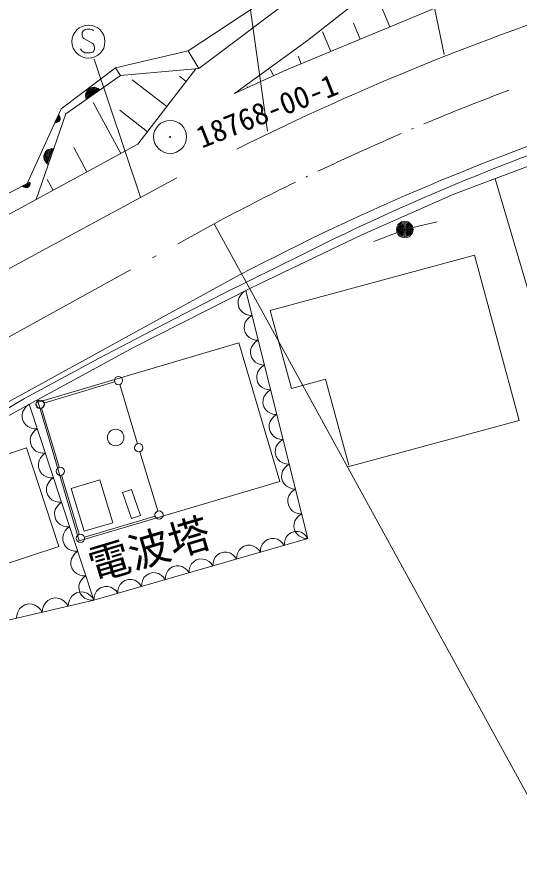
# Model space of a CAD drawing. Units: millimetres, scale not verified. Extents: x -19874 to 620126, y -204109 to 155891.
# Drawn here: x 67481 to 97788, y 19503 to 69984 of the extents above; entities that cross this region are included whole.
import ezdxf
from ezdxf.enums import TextEntityAlignment as Align

# ---------------------------------------------------------------- set-up
doc = ezdxf.new("R2010")
doc.units = ezdxf.units.MM
doc.header["$LTSCALE"] = 1000
doc.linetypes.add('LONG_DASHED_DOTTED', pattern=[15.25, 12, -1.5, 0.25, -1.5])
doc.layers.add('S-BGD', color=7, linetype='Continuous', lineweight=13)
doc.styles.add('ＭＳ ゴシック', font='')
doc.styles.get('ＭＳ ゴシック').set_extended_font_data('MS Gothic')

# ---------------------------------------------------------------- blocks, each defined once
blk = doc.blocks.new('BUHIN1')
at = {"color": 7, "linetype": 'Continuous', "lineweight": 13}
for radius in [0.995, 0.03]:
    blk.add_circle((0, 0), radius, dxfattribs=at)
blk = doc.blocks.new('BUHIN2')
at = {"color": 7, "linetype": 'Continuous', "lineweight": 13}
blk.add_circle((0, 0), 249, dxfattribs=at)

msp = doc.modelspace()

# ---------------------------------------------------------------- linework, layer by layer
at = {"layer": 'S-BGD'}
for p, q in [((91169, 77892), (93252, 67699)), ((92652, 77546), (78468, 66873)), ((92652, 77546), (78468, 66873)), ((77829, 67937), (91304, 76837)), ((92593, 74488), (85012, 68555)), ((81313, 72317), (82609, 63081)), ((89981, 69376), (89138, 71394)), ((92649, 70491), (83754, 66775)), ((71598, 69210), (71488, 69135)), ((71728, 69245), (71598, 69210)), ((71883, 69245), (71728, 69245)), ((71988, 69225), (71883, 69245)), ((72063, 69190), (71988, 69225)), ((72118, 69130), (72063, 69190)), ((88202, 68633), (87800, 69594)), ((71423, 69025), (71418, 68910)), ((71418, 68910), (71423, 68835)), ((71488, 69135), (71423, 69025)), ((71423, 68835), (71463, 68735)), ((71463, 68735), (71533, 68680)), ((71533, 68680), (72078, 68365)), ((86423, 67890), (85928, 69075)), ((72078, 68365), (72138, 68275)), ((72138, 68275), (72178, 68150)), ((72178, 68150), (72168, 68030)), ((85012, 68555), (80616, 65354)), ((71403, 67935), (71333, 68050)), ((71483, 67860), (71403, 67935)), ((71578, 67815), (71483, 67860)), ((71678, 67800), (71578, 67815)), ((71908, 67800), (71678, 67800)), ((72063, 67845), (71908, 67800)), ((72133, 67935), (72063, 67845)), ((72168, 68030), (72133, 67935)), ((73446, 66905), (77829, 67937)), ((78468, 66873), (77829, 67937)), ((72149, 67421), (74953, 59117)), ((84644, 67147), (84451, 67608)), ((70156, 64437), (73446, 66905)), ((73730, 66451), (73446, 66905)), ((78468, 66873), (73730, 66451)), ((78290, 66837), (74780, 62298)), ((83754, 66775), (80616, 65354)), ((82970, 66420), (82793, 66810)), ((73730, 66451), (70434, 64141)), ((76535, 64568), (74443, 66186)), ((77705, 66081), (77287, 66404)), ((71637, 65213), (72310, 65685)), ((72237, 65711), (71642, 65293)), ((72379, 65657), (71642, 65140)), ((71655, 65379), (72150, 65726)), ((72018, 65710), (71713, 65496)), ((71778, 65596), (71904, 65685)), ((71904, 65685), (72022, 65721)), ((72022, 65721), (72147, 65735)), ((72147, 65735), (72290, 65701)), ((72290, 65701), (72395, 65656)), ((72395, 65656), (72492, 65583)), ((81400, 65709), (81369, 65779)), ((71630, 65239), (71647, 65385)), ((71639, 65126), (71630, 65239)), ((71673, 65009), (71639, 65126)), ((71647, 65385), (71703, 65498)), ((71657, 65075), (72435, 65620)), ((72492, 65583), (71673, 65009)), ((71703, 65498), (71778, 65596)), ((73758, 61745), (72093, 64820)), ((68113, 59927), (70156, 64437)), ((70434, 64141), (68647, 58978)), ((75365, 63055), (73698, 64345)), ((69785, 63618), (69991, 64074)), ((69845, 63612), (69785, 63618)), ((70014, 64050), (69818, 63617)), ((69902, 63619), (69845, 63612)), ((69852, 63615), (70038, 64025)), ((70058, 63995), (69889, 63621)), ((69972, 63641), (69902, 63619)), ((69927, 63628), (70077, 63960)), ((70093, 63920), (69968, 63644)), ((70022, 63678), (69972, 63641)), ((69991, 64074), (70035, 64032)), ((70021, 63685), (70097, 63854)), ((70063, 63724), (70022, 63678)), ((70035, 64032), (70068, 63986)), ((70095, 63795), (70063, 63724)), ((70068, 63986), (70098, 63919)), ((70102, 63856), (70095, 63795)), ((70098, 63919), (70102, 63856)), ((96346, 60229), (103100, 62778)), ((74780, 62298), (68647, 58978)), ((71713, 60638), (70926, 62093)), ((69115, 61501), (69118, 61624)), ((69118, 61624), (69169, 61770)), ((69247, 61857), (69125, 61505)), ((69146, 61376), (69344, 61948)), ((69169, 61770), (69243, 61869)), ((69424, 61987), (69186, 61299)), ((69228, 61231), (69498, 62009)), ((69243, 61869), (69336, 61954)), ((69570, 62026), (69275, 61175)), ((69326, 61131), (69637, 62029)), ((69336, 61954), (69471, 62010)), ((69704, 62032), (69377, 61087)), ((69471, 62010), (69583, 62035)), ((69583, 62035), (69704, 62032)), ((69136, 61377), (69115, 61501)), ((69208, 61249), (69136, 61377)), ((69281, 61163), (69208, 61249)), ((69377, 61087), (69281, 61163)), ((44059, 42377), (77140, 60278)), ((69669, 59532), (69323, 60171)), ((93841, 59290), (96346, 60229)), ((100173, 47206), (96334, 60224)), ((57106, 54196), (68113, 59927)), ((67836, 59783), (68280, 60013)), ((67880, 59740), (67836, 59783)), ((68283, 59980), (67862, 59761)), ((67929, 59711), (67880, 59740)), ((67887, 59739), (68287, 59947)), ((68284, 59910), (67920, 59720)), ((67997, 59685), (67929, 59711)), ((67954, 59703), (68277, 59871)), ((68264, 59829), (67996, 59690)), ((68060, 59683), (67997, 59685)), ((68121, 59694), (68060, 59683)), ((68063, 59689), (68228, 59775)), ((68189, 59730), (68121, 59694)), ((68233, 59773), (68189, 59730)), ((68268, 59825), (68233, 59773)), ((68286, 59897), (68268, 59825)), ((68280, 60013), (68289, 59953)), ((68289, 59953), (68286, 59897)), ((91202, 58127), (93841, 59290)), ((68647, 58978), (57151, 52735)), ((88295, 56829), (91202, 58127)), ((91371, 57275), (92831, 57622)), ((79396, 57511), (100833, 18402)), ((81624, 53638), (88295, 56829)), ((90419, 56978), (89020, 56437)), ((79910, 53285), (84707, 55646)), ((95088, 55604), (82775, 52278)), ((97777, 45651), (95088, 55604)), ((24739, 23617), (80955, 54438)), ((74557, 50060), (81624, 53638)), ((76445, 51496), (79910, 53285)), ((80887, 53059), (80838, 52872)), ((81015, 53246), (80887, 53059)), ((81138, 53373), (81015, 53246)), ((81296, 53472), (81138, 53373)), ((85045, 38526), (81296, 53472)), ((80838, 52872), (80826, 52683)), ((80826, 52683), (80884, 52451)), ((80884, 52451), (80985, 52290)), ((80985, 52290), (81115, 52148)), ((81115, 52148), (81316, 52043)), ((81316, 52043), (81484, 51994)), ((82775, 52278), (84043, 47582)), ((72448, 49402), (76445, 51496)), ((81262, 51565), (81213, 51378)), ((81389, 51752), (81262, 51565)), ((81513, 51878), (81389, 51752)), ((81484, 51994), (81671, 51977)), ((81671, 51977), (81513, 51878)), ((81213, 51378), (81201, 51188)), ((81201, 51188), (81259, 50957)), ((81259, 50957), (81359, 50795)), ((81359, 50795), (81490, 50653)), ((81490, 50653), (81691, 50549)), ((81691, 50549), (81859, 50499)), ((81859, 50499), (82045, 50483)), ((82045, 50483), (81888, 50383)), ((68205, 46616), (74557, 50060)), ((68774, 46746), (80869, 50328)), ((80869, 50328), (83344, 41974)), ((81637, 50070), (81588, 49883)), ((81764, 50257), (81637, 50070)), ((81888, 50383), (81764, 50257)), ((81588, 49883), (81576, 49694)), ((81576, 49694), (81634, 49462)), ((67955, 46965), (72448, 49402)), ((81634, 49462), (81734, 49300)), ((81734, 49300), (81865, 49159)), ((81865, 49159), (82066, 49054)), ((82066, 49054), (82234, 49005)), ((82234, 49005), (82420, 48988)), ((82420, 48988), (82263, 48889)), ((82012, 48576), (81963, 48389)), ((82139, 48763), (82012, 48576)), ((82263, 48889), (82139, 48763)), ((73380, 47983), (69117, 46696)), ((81963, 48389), (81951, 48199)), ((81951, 48199), (82009, 47967)), ((82009, 47967), (82109, 47806)), ((84043, 47582), (86107, 48140)), ((86107, 48140), (87505, 42961)), ((74769, 44245), (73691, 47816)), ((82109, 47806), (82240, 47664)), ((82240, 47664), (82441, 47559)), ((82441, 47559), (82608, 47510)), ((82608, 47510), (82795, 47493)), ((82795, 47493), (82638, 47394)), ((62146, 43570), (67955, 46965)), ((82386, 47081), (82338, 46894)), ((82514, 47268), (82386, 47081)), ((82638, 47394), (82514, 47268)), ((25180, 22836), (68205, 46616)), ((68075, 46516), (67961, 46379)), ((68227, 46627), (68075, 46516)), ((72140, 34811), (68227, 46627)), ((71249, 38392), (68774, 46746)), ((82338, 46894), (82326, 46704)), ((82326, 46704), (82384, 46473)), ((82384, 46473), (82484, 46311)), ((67846, 46182), (67811, 45990)), ((67811, 45990), (67813, 45798)), ((67961, 46379), (67846, 46182)), ((68974, 46384), (70040, 42825)), ((82484, 46311), (82615, 46169)), ((82615, 46169), (82816, 46065)), ((82816, 46065), (82983, 46015)), ((82983, 46015), (83170, 45999)), ((83170, 45999), (83013, 45900)), ((67813, 45798), (67889, 45569)), ((67889, 45569), (68002, 45414)), ((82761, 45586), (82713, 45400)), ((82889, 45773), (82761, 45586)), ((83013, 45900), (82889, 45773)), ((87456, 42863), (97777, 45651)), ((68002, 45414), (68144, 45281)), ((68144, 45281), (68354, 45190)), ((68354, 45190), (68527, 45153)), ((68564, 45039), (68450, 44902)), ((68527, 45153), (68716, 45150)), ((68716, 45150), (68564, 45039)), ((82713, 45400), (82701, 45210)), ((82701, 45210), (82759, 44978)), ((82759, 44978), (82859, 44817)), ((68335, 44705), (68300, 44513)), ((68300, 44513), (68302, 44321)), ((68450, 44902), (68335, 44705)), ((82859, 44817), (82990, 44675)), ((82990, 44675), (83191, 44570)), ((83191, 44570), (83358, 44521)), ((83358, 44521), (83545, 44504)), ((83545, 44504), (83387, 44405)), ((68062, 44003), (64283, 42765)), ((70014, 38045), (68062, 44003)), ((68302, 44321), (68378, 44092)), ((68378, 44092), (68491, 43937)), ((68491, 43937), (68633, 43804)), ((83136, 44092), (83088, 43905)), ((83264, 44279), (83136, 44092)), ((83387, 44405), (83264, 44279)), ((68633, 43804), (68844, 43713)), ((68939, 43425), (68824, 43228)), ((68844, 43713), (69016, 43676)), ((69054, 43562), (68939, 43425)), ((69016, 43676), (69205, 43673)), ((69205, 43673), (69054, 43562)), ((75992, 40195), (74914, 43766)), ((83088, 43905), (83076, 43715)), ((83076, 43715), (83134, 43484)), ((83134, 43484), (83234, 43322)), ((68824, 43228), (68789, 43036)), ((68789, 43036), (68791, 42844)), ((83234, 43322), (83365, 43180)), ((83365, 43180), (83566, 43076)), ((83566, 43076), (83733, 43026)), ((83762, 42911), (83639, 42784)), ((83733, 43026), (83920, 43010)), ((83920, 43010), (83762, 42911)), ((68791, 42844), (68867, 42615)), ((68867, 42615), (68980, 42460)), ((68980, 42460), (69122, 42326)), ((83463, 42410), (83451, 42221)), ((83511, 42597), (83463, 42410)), ((83639, 42784), (83511, 42597)), ((69122, 42326), (69333, 42236)), ((69428, 41948), (69313, 41750)), ((69333, 42236), (69505, 42199)), ((69543, 42085), (69428, 41948)), ((69505, 42199), (69694, 42196)), ((69694, 42196), (69543, 42085)), ((70184, 42346), (71250, 38787)), ((70768, 41557), (72496, 42076)), ((83344, 41974), (71249, 38392)), ((72496, 42076), (73273, 39486)), ((83451, 42221), (83509, 41989)), ((83509, 41989), (83609, 41828)), ((69313, 41750), (69278, 41559)), ((69278, 41559), (69281, 41367)), ((71545, 38968), (70768, 41557)), ((74398, 41497), (73866, 41314)), ((74941, 39916), (74398, 41497)), ((83609, 41828), (83740, 41686)), ((83740, 41686), (83941, 41581)), ((83941, 41581), (84108, 41532)), ((84137, 41416), (84014, 41290)), ((84108, 41532), (84295, 41515)), ((84295, 41515), (84137, 41416)), ((69281, 41367), (69356, 41138)), ((69356, 41138), (69469, 40983)), ((69469, 40983), (69612, 40849)), ((73866, 41314), (74409, 39733)), ((83838, 40916), (83826, 40726)), ((83886, 41103), (83838, 40916)), ((84014, 41290), (83886, 41103)), ((69612, 40849), (69822, 40759)), ((69917, 40471), (69802, 40273)), ((69822, 40759), (69994, 40722)), ((70032, 40607), (69917, 40471)), ((69994, 40722), (70183, 40719)), ((70183, 40719), (70032, 40607)), ((83826, 40726), (83884, 40494)), ((83884, 40494), (83984, 40333)), ((69802, 40273), (69768, 40082)), ((69768, 40082), (69770, 39890)), ((69770, 39890), (69845, 39661)), ((71562, 38619), (75824, 39884)), ((74409, 39733), (74941, 39916)), ((83984, 40333), (84115, 40191)), ((84115, 40191), (84316, 40087)), ((84316, 40087), (84483, 40037)), ((84512, 39921), (84389, 39795)), ((84483, 40037), (84670, 40021)), ((84670, 40021), (84512, 39921)), ((69845, 39661), (69958, 39505)), ((69958, 39505), (70101, 39372)), ((73273, 39486), (71545, 38968)), ((84213, 39421), (84201, 39232)), ((84261, 39608), (84213, 39421)), ((84389, 39795), (84261, 39608)), ((70101, 39372), (70311, 39282)), ((70406, 38994), (70292, 38796)), ((70311, 39282), (70483, 39245)), ((70521, 39130), (70406, 38994)), ((70483, 39245), (70672, 39242)), ((70672, 39242), (70521, 39130)), ((84044, 38890), (83891, 38788)), ((84266, 38954), (84044, 38890)), ((84201, 39232), (84259, 39000)), ((84259, 39000), (84359, 38838)), ((84450, 38948), (84266, 38954)), ((84632, 38908), (84450, 38948)), ((84818, 38790), (84632, 38908)), ((70292, 38796), (70257, 38604)), ((70257, 38604), (70259, 38413)), ((70259, 38413), (70335, 38184)), ((72140, 34811), (85045, 38526)), ((82457, 38375), (82324, 38243)), ((82610, 38477), (82457, 38375)), ((82832, 38541), (82610, 38477)), ((83016, 38536), (82832, 38541)), ((83198, 38495), (83016, 38536)), ((83384, 38378), (83198, 38495)), ((83510, 38263), (83384, 38378)), ((83663, 38458), (83621, 38295)), ((83758, 38656), (83663, 38458)), ((83891, 38788), (83758, 38656)), ((84359, 38838), (84490, 38696)), ((84490, 38696), (84691, 38592)), ((84691, 38592), (84858, 38543)), ((84944, 38675), (84818, 38790)), ((84858, 38543), (85045, 38526)), ((85045, 38526), (84944, 38675)), ((66254, 36813), (70014, 38045)), ((70335, 38184), (70447, 38028)), ((70447, 38028), (70590, 37895)), ((70590, 37895), (70800, 37805)), ((81023, 37962), (80890, 37830)), ((81176, 38064), (81023, 37962)), ((81398, 38128), (81176, 38064)), ((81582, 38123), (81398, 38128)), ((81764, 38082), (81582, 38123)), ((81950, 37965), (81764, 38082)), ((82076, 37850), (81950, 37965)), ((82187, 37882), (82177, 37700)), ((82229, 38045), (82187, 37882)), ((82324, 38243), (82229, 38045)), ((83611, 38113), (83510, 38263)), ((83621, 38295), (83611, 38113)), ((70895, 37517), (70781, 37319)), ((70800, 37805), (70972, 37768)), ((71010, 37653), (70895, 37517)), ((70972, 37768), (71162, 37765)), ((71162, 37765), (71010, 37653)), ((79456, 37418), (79362, 37220)), ((79589, 37549), (79456, 37418)), ((79742, 37651), (79589, 37549)), ((79964, 37715), (79742, 37651)), ((80148, 37710), (79964, 37715)), ((80331, 37669), (80148, 37710)), ((80516, 37552), (80331, 37669)), ((80642, 37437), (80516, 37552)), ((80743, 37288), (80642, 37437)), ((80753, 37469), (80743, 37288)), ((80795, 37633), (80753, 37469)), ((80890, 37830), (80795, 37633)), ((82177, 37700), (82076, 37850)), ((70781, 37319), (70746, 37127)), ((70746, 37127), (70748, 36935)), ((70748, 36935), (70824, 36707)), ((77096, 36890), (76874, 36826)), ((77280, 36885), (77096, 36890)), ((77463, 36844), (77280, 36885)), ((78022, 37005), (77928, 36807)), ((78155, 37136), (78022, 37005)), ((78308, 37239), (78155, 37136)), ((78530, 37303), (78308, 37239)), ((78714, 37297), (78530, 37303)), ((78897, 37257), (78714, 37297)), ((79082, 37139), (78897, 37257)), ((79208, 37024), (79082, 37139)), ((79309, 36875), (79208, 37024)), ((79319, 37056), (79309, 36875)), ((79362, 37220), (79319, 37056)), ((70824, 36707), (70937, 36551)), ((70937, 36551), (71079, 36418)), ((71079, 36418), (71289, 36328)), ((75440, 36413), (75287, 36311)), ((75662, 36477), (75440, 36413)), ((75846, 36472), (75662, 36477)), ((76029, 36431), (75846, 36472)), ((76214, 36314), (76029, 36431)), ((76494, 36394), (76451, 36231)), ((76588, 36592), (76494, 36394)), ((76721, 36724), (76588, 36592)), ((76874, 36826), (76721, 36724)), ((77648, 36726), (77463, 36844)), ((77774, 36611), (77648, 36726)), ((77876, 36462), (77774, 36611)), ((77885, 36643), (77876, 36462)), ((77928, 36807), (77885, 36643)), ((71270, 35842), (71235, 35650)), ((71385, 36040), (71270, 35842)), ((71289, 36328), (71461, 36291)), ((71499, 36176), (71385, 36040)), ((71461, 36291), (71651, 36288)), ((71651, 36288), (71499, 36176)), ((73853, 35898), (73720, 35767)), ((74006, 36000), (73853, 35898)), ((74228, 36064), (74006, 36000)), ((74412, 36059), (74228, 36064)), ((74595, 36018), (74412, 36059)), ((74780, 35901), (74595, 36018)), ((74906, 35786), (74780, 35901)), ((75060, 35981), (75018, 35818)), ((75154, 36179), (75060, 35981)), ((75287, 36311), (75154, 36179)), ((76340, 36199), (76214, 36314)), ((76442, 36049), (76340, 36199)), ((76451, 36231), (76442, 36049)), ((71235, 35650), (71237, 35458)), ((71237, 35458), (71313, 35229)), ((72286, 35354), (72192, 35156)), ((72419, 35485), (72286, 35354)), ((72572, 35587), (72419, 35485)), ((72795, 35651), (72572, 35587)), ((72979, 35646), (72795, 35651)), ((73161, 35606), (72979, 35646)), ((73346, 35488), (73161, 35606)), ((73473, 35373), (73346, 35488)), ((73574, 35224), (73473, 35373)), ((73584, 35405), (73574, 35224)), ((73626, 35569), (73584, 35405)), ((73720, 35767), (73626, 35569)), ((75008, 35636), (74906, 35786)), ((75018, 35818), (75008, 35636)), ((69528, 34895), (69358, 34794)), ((69770, 34951), (69528, 34895)), ((69966, 34935), (69770, 34951)), ((70160, 34881), (69966, 34935)), ((70352, 34745), (70160, 34881)), ((70768, 35023), (70656, 34816)), ((70918, 35156), (70768, 35023)), ((71087, 35257), (70918, 35156)), ((71329, 35313), (71087, 35257)), ((71313, 35229), (71426, 35074)), ((71526, 35297), (71329, 35313)), ((71426, 35074), (71568, 34941)), ((71719, 35243), (71526, 35297)), ((71568, 34941), (71778, 34851)), ((71911, 35107), (71719, 35243)), ((71778, 34851), (71950, 34814)), ((72040, 34977), (71911, 35107)), ((72140, 34811), (72040, 34977)), ((72150, 34992), (72140, 34811)), ((72192, 35156), (72150, 34992)), ((65902, 33364), (72140, 34811)), ((67799, 34432), (67649, 34299)), ((67968, 34533), (67799, 34432)), ((68210, 34589), (67968, 34533)), ((68407, 34574), (68210, 34589)), ((68600, 34520), (68407, 34574)), ((68792, 34383), (68600, 34520)), ((68921, 34253), (68792, 34383)), ((69096, 34454), (69042, 34281)), ((69208, 34661), (69096, 34454)), ((69358, 34794), (69208, 34661)), ((70480, 34615), (70352, 34745)), ((70580, 34449), (70480, 34615)), ((70601, 34643), (70580, 34449)), ((70656, 34816), (70601, 34643)), ((71950, 34814), (72140, 34811)), ((67482, 33919), (67461, 33726)), ((67537, 34092), (67482, 33919)), ((67649, 34299), (67537, 34092)), ((69021, 34087), (68921, 34253)), ((69042, 34281), (69021, 34087))]:
    msp.add_line(p, q, dxfattribs=at)
at = {"layer": 'S-BGD', "linetype": 'LONG_DASHED_DOTTED'}
msp.add_line((23765, 26868), (79396, 57511), dxfattribs=at)
at = {"layer": 'S-BGD'}
for centre, radius in [((71808, 68485), 995), ((90885, 57159), 498), ((90885, 57159), 440), ((90885, 57159), 382), ((90885, 57159), 322), ((90885, 57159), 265), ((90885, 57159), 195), ((90885, 57159), 135), ((90885, 57159), 77.5), ((90885, 57159), 15), ((73619, 48056), 249), ((68877, 46623), 249), ((73446, 44623), 498), ((74841, 44006), 249), ((76064, 39956), 249), ((71322, 38548), 249)]:
    msp.add_circle(centre, radius, dxfattribs=at)
for centre, radius, start, end in [((150479, -77330), 155805, 97.97, 116.58264), ((150212, -77500), 149011, 98.31934, 117.69574), ((147676, -69263), 139883, 97.81653, 116.75327), ((148937, -72379), 147334, 110.57742, 112.71945), ((148937, -72379), 147334, 112.98721, 113.03183), ((148937, -72379), 147334, 113.29959, 115.44165), ((148937, -72379), 147334, 115.70938, 115.75403), ((148937, -72379), 147334, 116.02179, 118.16382)]:
    msp.add_arc(centre, radius, start, end, dxfattribs=at)

# ---------------------------------------------------------------- block references
at = {"layer": 'S-BGD', "xscale": 1000, "yscale": 1000}
msp.add_blockref('BUHIN1', (76730, 62741), dxfattribs=at)
at = {"layer": 'S-BGD'}
for p in [(68902, 46623), (70112, 42586)]:
    msp.add_blockref('BUHIN2', p, dxfattribs=at)

# ---------------------------------------------------------------- texts
at = {"layer": 'S-BGD', "style": 'ＭＳ ゴシック'}
for s, height, rotation, p in [('18768-00-1', 1320, 21.7, (78784, 61665)), ('電波塔', 1833, 16.6, (72287, 35427))]:
    msp.add_text(s, height=height, rotation=rotation, dxfattribs=at).set_placement(p, align=Align.BOTTOM_LEFT)

doc.saveas('drawing.dxf')
